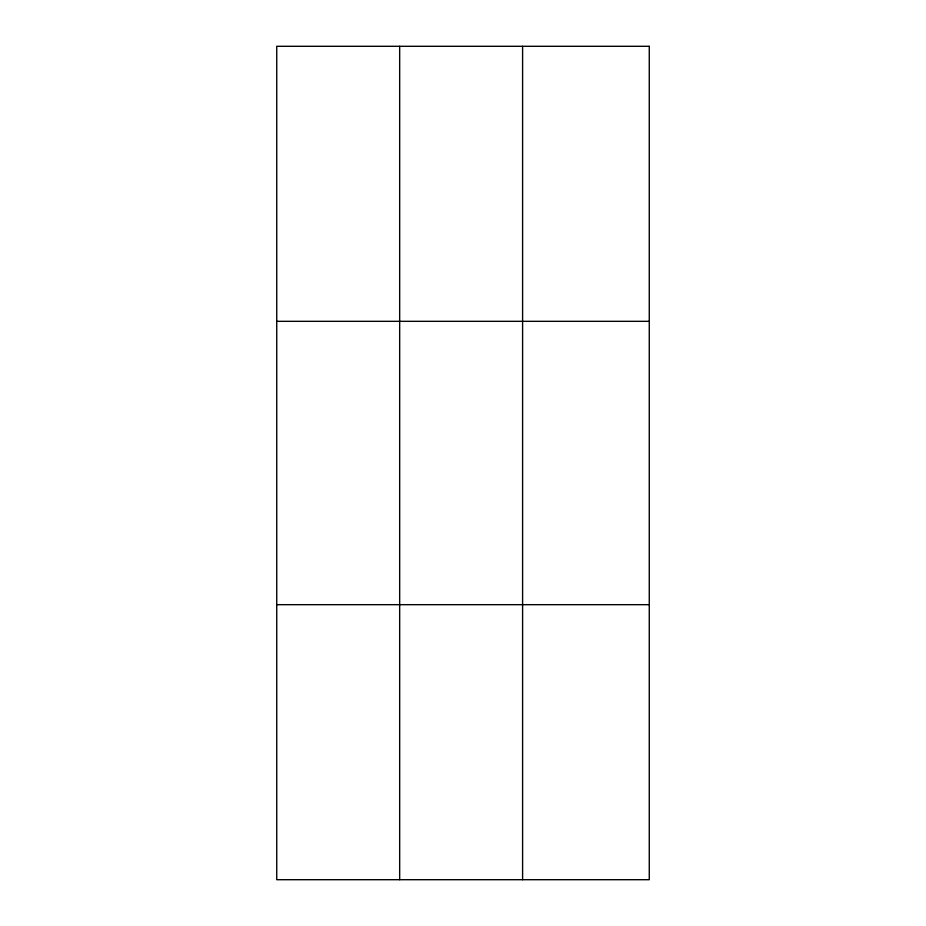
<?xml version="1.0" encoding="UTF-8"?>
<svg xmlns="http://www.w3.org/2000/svg" width="926" height="926" viewBox="0 0 926 926"><rect width="100%" height="100%" fill="white"/><g stroke="black" fill="none" stroke-linecap="round" stroke-linejoin="round"><path stroke-width="1.39" d="M399.673 46.3L399.673 879.7M522.6 46.3L522.6 879.7M276.735 321.322L649.265 321.322M276.735 604.678L649.265 604.678M649.265 46.3L649.265 879.7L276.735 879.7L276.735 46.3L649.265 46.3"/></g></svg>
